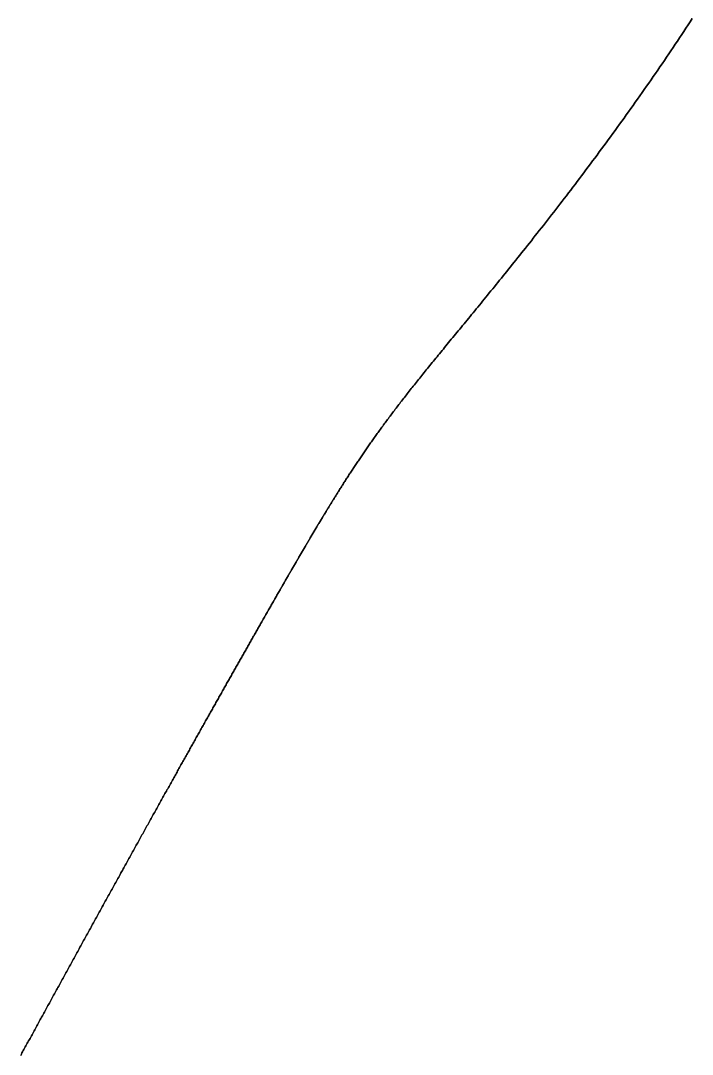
# Model space of a CAD drawing. Header units: inches. Extents: x 130170 to 284068, y 377793 to 804530.
# Drawn here: x 259143.22 to 259175.61, y 738465.07 to 738514.96 of the extents above; entities that cross this region are included whole.
import ezdxf

# ---------------------------------------------------------------- set-up
doc = ezdxf.new("R2010")
doc.units = ezdxf.units.IN
doc.header["$MEASUREMENT"] = 0
doc.layers.add('muni_il', color=7, linetype='Continuous')

msp = doc.modelspace()

# ---------------------------------------------------------------- linework, layer by layer
at = {"layer": 'muni_il'}
for points in [[(259143.224, 738465.022), (259143.256, 738465.08), (259143.287, 738465.138), (259143.319, 738465.196), (259143.351, 738465.254), (259143.383, 738465.312), (259143.415, 738465.371), (259143.447, 738465.429), (259143.479, 738465.488), (259143.511, 738465.547), (259143.544, 738465.606), (259143.576, 738465.665), (259143.608, 738465.724), (259143.641, 738465.783), (259143.673, 738465.842), (259143.706, 738465.902), (259143.739, 738465.961), (259143.771, 738466.021), (259143.804, 738466.081), (259143.837, 738466.141), (259143.87, 738466.201), (259143.903, 738466.261), (259143.936, 738466.321), (259143.969, 738466.382), (259144.002, 738466.442), (259144.035, 738466.503), (259144.068, 738466.564), (259144.102, 738466.624), (259144.135, 738466.685), (259144.168, 738466.746), (259144.202, 738466.807), (259144.235, 738466.869), (259144.269, 738466.93), (259144.303, 738466.992), (259144.336, 738467.053), (259144.37, 738467.115), (259144.404, 738467.177), (259144.438, 738467.238), (259144.472, 738467.3), (259144.505, 738467.362), (259144.54, 738467.425), (259144.574, 738467.487), (259144.608, 738467.549), (259144.642, 738467.612), (259144.676, 738467.674), (259144.71, 738467.737), (259144.745, 738467.799), (259144.779, 738467.862), (259144.814, 738467.925), (259144.848, 738467.988), (259144.883, 738468.051), (259144.917, 738468.114), (259144.952, 738468.178), (259144.987, 738468.241), (259145.021, 738468.304), (259145.056, 738468.368), (259145.091, 738468.431), (259145.126, 738468.495), (259145.16, 738468.559), (259145.196, 738468.622), (259145.231, 738468.686), (259145.265, 738468.75), (259145.301, 738468.814), (259145.336, 738468.878), (259145.371, 738468.942), (259145.406, 738469.007), (259145.441, 738469.071), (259145.476, 738469.135), (259145.512, 738469.2), (259145.547, 738469.264), (259145.582, 738469.329), (259145.618, 738469.393), (259145.653, 738469.458), (259145.689, 738469.522), (259145.724, 738469.587), (259145.76, 738469.652), (259145.795, 738469.717), (259145.831, 738469.782), (259145.867, 738469.846), (259145.902, 738469.911), (259145.938, 738469.976), (259145.974, 738470.041), (259146.009, 738470.107), (259146.045, 738470.172), (259146.081, 738470.237), (259146.117, 738470.302), (259146.152, 738470.367), (259146.188, 738470.432), (259146.224, 738470.498), (259146.26, 738470.563), (259146.296, 738470.628), (259146.332, 738470.694), (259146.368, 738470.759), (259146.404, 738470.825), (259146.44, 738470.89), (259146.476, 738470.955), (259146.511, 738471.021), (259146.547, 738471.086), (259146.583, 738471.152), (259146.619, 738471.217), (259146.655, 738471.283), (259146.691, 738471.348), (259146.728, 738471.414), (259146.764, 738471.479), (259146.799, 738471.545), (259146.836, 738471.61), (259146.872, 738471.676), (259146.908, 738471.741), (259146.944, 738471.807), (259146.98, 738471.872), (259147.016, 738471.938), (259147.052, 738472.003), (259147.088, 738472.069), (259147.124, 738472.134), (259147.16, 738472.199), (259147.196, 738472.265), (259147.232, 738472.33), (259147.268, 738472.395), (259147.304, 738472.461), (259147.34, 738472.526), (259147.376, 738472.591), (259147.412, 738472.657), (259147.448, 738472.722), (259147.484, 738472.787), (259147.52, 738472.852), (259147.556, 738472.917), (259147.591, 738472.982), (259147.627, 738473.047), (259147.663, 738473.112), (259147.699, 738473.177), (259147.735, 738473.242), (259147.77, 738473.307), (259147.806, 738473.372), (259147.842, 738473.436), (259147.878, 738473.501), (259147.913, 738473.566), (259147.949, 738473.63), (259147.985, 738473.695), (259148.02, 738473.759), (259148.056, 738473.824), (259148.092, 738473.888), (259148.127, 738473.952), (259148.163, 738474.017), (259148.198, 738474.081), (259148.234, 738474.145), (259148.269, 738474.209), (259148.304, 738474.273), (259148.34, 738474.337), (259148.375, 738474.401), (259148.41, 738474.464), (259148.445, 738474.528), (259148.481, 738474.592), (259148.516, 738474.655), (259148.551, 738474.719), (259148.586, 738474.782), (259148.621, 738474.845), (259148.656, 738474.908), (259148.691, 738474.971), (259148.726, 738475.035), (259148.761, 738475.098), (259148.796, 738475.16), (259148.83, 738475.223), (259148.865, 738475.286), (259148.9, 738475.349), (259148.934, 738475.411), (259148.969, 738475.474), (259149.004, 738475.536), (259149.038, 738475.598), (259149.073, 738475.66), (259149.107, 738475.722), (259149.141, 738475.784), (259149.176, 738475.846), (259149.21, 738475.908), (259149.244, 738475.97), (259149.278, 738476.031), (259149.312, 738476.093), (259149.347, 738476.154), (259149.381, 738476.215), (259149.415, 738476.277), (259149.448, 738476.338), (259149.482, 738476.399), (259149.516, 738476.46), (259149.55, 738476.52), (259149.584, 738476.581), (259149.617, 738476.642), (259149.651, 738476.702), (259149.685, 738476.763), (259149.718, 738476.823), (259149.752, 738476.883), (259149.785, 738476.943), (259149.818, 738477.003), (259149.852, 738477.063), (259149.885, 738477.123), (259149.918, 738477.182), (259149.951, 738477.242), (259149.984, 738477.301), (259150.017, 738477.361), (259150.05, 738477.42), (259150.083, 738477.479), (259150.116, 738477.538), (259150.149, 738477.597), (259150.181, 738477.656), (259150.214, 738477.714), (259150.247, 738477.773), (259150.279, 738477.831), (259150.312, 738477.89), (259150.344, 738477.948), (259150.377, 738478.006), (259150.409, 738478.064), (259150.441, 738478.122), (259150.474, 738478.18), (259150.506, 738478.238), (259150.538, 738478.296), (259150.57, 738478.353), (259150.602, 738478.411), (259150.634, 738478.468), (259150.666, 738478.525), (259150.698, 738478.582), (259150.73, 738478.639), (259150.762, 738478.696), (259150.793, 738478.753), (259150.825, 738478.81), (259150.857, 738478.866), (259150.888, 738478.923), (259150.92, 738478.979), (259150.951, 738479.036), (259150.983, 738479.092), (259151.014, 738479.148), (259151.045, 738479.204), (259151.077, 738479.26), (259151.108, 738479.316), (259151.139, 738479.371), (259151.17, 738479.427), (259151.201, 738479.483), (259151.232, 738479.538), (259151.263, 738479.593), (259151.294, 738479.649), (259151.325, 738479.704), (259151.356, 738479.759), (259151.386, 738479.814), (259151.417, 738479.869), (259151.448, 738479.924), (259151.478, 738479.978), (259151.509, 738480.033), (259151.54, 738480.087), (259151.57, 738480.142), (259151.601, 738480.196), (259151.631, 738480.25), (259151.661, 738480.305), (259151.692, 738480.359), (259151.722, 738480.413), (259151.752, 738480.466), (259151.782, 738480.52), (259151.812, 738480.574), (259151.842, 738480.628), (259151.872, 738480.681), (259151.902, 738480.735), (259151.932, 738480.788), (259151.962, 738480.841), (259151.992, 738480.895), (259152.022, 738480.948), (259152.052, 738481.001), (259152.082, 738481.054), (259152.111, 738481.107), (259152.141, 738481.16), (259152.171, 738481.212), (259152.2, 738481.265), (259152.23, 738481.318), (259152.259, 738481.37), (259152.289, 738481.423), (259152.318, 738481.475), (259152.348, 738481.527), (259152.377, 738481.58), (259152.406, 738481.632), (259152.436, 738481.684), (259152.465, 738481.736), (259152.494, 738481.788), (259152.523, 738481.84), (259152.552, 738481.891), (259152.581, 738481.943), (259152.61, 738481.995), (259152.639, 738482.046), (259152.668, 738482.098), (259152.697, 738482.149), (259152.726, 738482.2), (259152.755, 738482.252), (259152.784, 738482.303), (259152.813, 738482.354), (259152.842, 738482.405), (259152.87, 738482.456), (259152.899, 738482.507), (259152.928, 738482.558), (259152.956, 738482.609), (259152.985, 738482.659), (259153.014, 738482.71), (259153.042, 738482.76), (259153.071, 738482.811), (259153.099, 738482.861), (259153.127, 738482.912), (259153.156, 738482.962), (259153.184, 738483.012), (259153.213, 738483.062), (259153.241, 738483.113), (259153.269, 738483.163), (259153.297, 738483.213), (259153.325, 738483.262), (259153.354, 738483.312), (259153.382, 738483.362), (259153.41, 738483.412), (259153.438, 738483.461), (259153.466, 738483.511), (259153.494, 738483.56), (259153.522, 738483.61), (259153.55, 738483.659), (259153.577, 738483.708), (259153.605, 738483.757), (259153.633, 738483.806), (259153.661, 738483.855), (259153.689, 738483.904), (259153.716, 738483.953), (259153.744, 738484.002), (259153.772, 738484.051), (259153.799, 738484.1), (259153.827, 738484.148), (259153.854, 738484.197), (259153.882, 738484.245), (259153.909, 738484.294), (259153.937, 738484.342), (259153.964, 738484.39), (259153.991, 738484.438), (259154.019, 738484.487), (259154.046, 738484.535), (259154.073, 738484.583), (259154.1, 738484.63), (259154.127, 738484.678), (259154.154, 738484.726), (259154.181, 738484.774), (259154.208, 738484.821), (259154.235, 738484.869), (259154.262, 738484.916), (259154.289, 738484.963), (259154.316, 738485.011), (259154.343, 738485.058), (259154.37, 738485.105), (259154.396, 738485.152), (259154.423, 738485.199), (259154.45, 738485.246), (259154.476, 738485.293), (259154.503, 738485.339), (259154.53, 738485.386), (259154.556, 738485.433), (259154.582, 738485.479), (259154.609, 738485.525), (259154.635, 738485.572), (259154.662, 738485.618), (259154.688, 738485.664), (259154.714, 738485.71), (259154.74, 738485.756), (259154.767, 738485.802), (259154.793, 738485.848), (259154.819, 738485.894), (259154.845, 738485.94), (259154.871, 738485.985), (259154.897, 738486.031), (259154.923, 738486.076), (259154.949, 738486.121), (259154.974, 738486.167), (259155, 738486.212), (259155.026, 738486.257), (259155.052, 738486.302), (259155.077, 738486.347), (259155.103, 738486.392), (259155.129, 738486.437), (259155.154, 738486.481), (259155.18, 738486.526), (259155.205, 738486.57), (259155.23, 738486.615), (259155.256, 738486.659), (259155.281, 738486.703), (259155.306, 738486.748), (259155.332, 738486.792), (259155.357, 738486.836), (259155.382, 738486.88), (259155.407, 738486.924), (259155.432, 738486.967), (259155.457, 738487.011), (259155.482, 738487.055), (259155.507, 738487.098), (259155.532, 738487.142), (259155.557, 738487.185), (259155.582, 738487.228), (259155.607, 738487.272), (259155.631, 738487.315), (259155.656, 738487.358), (259155.681, 738487.401), (259155.705, 738487.444), (259155.73, 738487.487), (259155.755, 738487.53), (259155.779, 738487.572), (259155.804, 738487.615), (259155.828, 738487.657), (259155.853, 738487.7), (259155.877, 738487.742), (259155.901, 738487.785), (259155.926, 738487.827), (259155.95, 738487.869), (259155.974, 738487.911), (259155.999, 738487.954), (259156.023, 738487.996), (259156.047, 738488.037), (259156.071, 738488.079), (259156.095, 738488.121), (259156.119, 738488.163), (259156.143, 738488.205), (259156.168, 738488.246), (259156.192, 738488.288), (259156.216, 738488.33), (259156.24, 738488.371), (259156.263, 738488.412), (259156.287, 738488.454), (259156.311, 738488.495), (259156.335, 738488.536), (259156.359, 738488.578), (259156.383, 738488.619), (259156.407, 738488.66), (259156.431, 738488.701), (259156.454, 738488.742), (259156.478, 738488.783), (259156.502, 738488.824), (259156.526, 738488.865), (259156.549, 738488.906), (259156.573, 738488.947), (259156.597, 738488.988), (259156.621, 738489.028), (259156.644, 738489.069), (259156.668, 738489.11), (259156.692, 738489.15), (259156.716, 738489.191), (259156.739, 738489.232), (259156.763, 738489.272), (259156.787, 738489.313), (259156.81, 738489.353), (259156.834, 738489.394), (259156.858, 738489.435), (259156.881, 738489.475), (259156.905, 738489.516), (259156.929, 738489.556), (259156.953, 738489.597), (259156.976, 738489.637), (259157, 738489.678), (259157.024, 738489.718), (259157.048, 738489.758), (259157.071, 738489.799), (259157.095, 738489.839), (259157.119, 738489.88), (259157.143, 738489.92), (259157.167, 738489.961), (259157.19, 738490.001), (259157.214, 738490.042), (259157.238, 738490.082), (259157.262, 738490.123), (259157.286, 738490.163), (259157.31, 738490.204), (259157.334, 738490.244), (259157.358, 738490.285), (259157.382, 738490.326), (259157.407, 738490.366), (259157.431, 738490.407), (259157.455, 738490.447), (259157.479, 738490.488), (259157.503, 738490.529), (259157.528, 738490.57), (259157.552, 738490.61), (259157.576, 738490.651), (259157.601, 738490.692), (259157.625, 738490.733), (259157.65, 738490.774), (259157.674, 738490.815), (259157.699, 738490.856), (259157.724, 738490.897), (259157.748, 738490.938), (259157.773, 738490.979), (259157.798, 738491.02), (259157.823, 738491.061), (259157.848, 738491.103), (259157.873, 738491.144), (259157.898, 738491.186), (259157.923, 738491.227), (259157.948, 738491.268), (259157.974, 738491.31), (259157.999, 738491.352), (259158.024, 738491.393), (259158.05, 738491.435), (259158.075, 738491.477), (259158.101, 738491.519), (259158.127, 738491.561), (259158.152, 738491.603), (259158.178, 738491.645), (259158.204, 738491.687), (259158.23, 738491.729), (259158.256, 738491.771), (259158.282, 738491.814), (259158.309, 738491.856), (259158.335, 738491.899), (259158.361, 738491.941), (259158.388, 738491.984), (259158.414, 738492.027), (259158.441, 738492.07), (259158.468, 738492.113), (259158.495, 738492.156), (259158.522, 738492.199), (259158.549, 738492.242), (259158.576, 738492.285), (259158.603, 738492.328), (259158.631, 738492.372), (259158.658, 738492.415), (259158.686, 738492.459), (259158.713, 738492.503), (259158.741, 738492.547), (259158.769, 738492.59), (259158.797, 738492.634), (259158.825, 738492.678), (259158.854, 738492.723), (259158.882, 738492.767), (259158.91, 738492.811), (259158.939, 738492.856), (259158.968, 738492.9), (259158.997, 738492.945), (259159.026, 738492.99), (259159.055, 738493.035), (259159.084, 738493.08), (259159.113, 738493.125), (259159.143, 738493.17), (259159.172, 738493.215), (259159.202, 738493.261), (259159.232, 738493.306), (259159.262, 738493.352), (259159.292, 738493.398), (259159.323, 738493.444), (259159.353, 738493.489), (259159.384, 738493.536), (259159.414, 738493.582), (259159.445, 738493.628), (259159.476, 738493.675), (259159.508, 738493.721), (259159.539, 738493.768), (259159.57, 738493.815), (259159.602, 738493.862), (259159.634, 738493.909), (259159.666, 738493.956), (259159.698, 738494.004), (259159.731, 738494.051), (259159.763, 738494.099), (259159.796, 738494.147), (259159.829, 738494.195), (259159.862, 738494.242), (259159.895, 738494.291), (259159.929, 738494.339), (259159.962, 738494.388), (259159.996, 738494.436), (259160.03, 738494.485), (259160.065, 738494.534), (259160.099, 738494.583), (259160.134, 738494.633), (259160.168, 738494.682), (259160.203, 738494.732), (259160.239, 738494.781), (259160.274, 738494.831), (259160.31, 738494.881), (259160.346, 738494.932), (259160.382, 738494.982), (259160.419, 738495.033), (259160.455, 738495.084), (259160.492, 738495.135), (259160.529, 738495.186), (259160.566, 738495.238), (259160.604, 738495.289), (259160.642, 738495.341), (259160.68, 738495.393), (259160.718, 738495.445), (259160.757, 738495.498), (259160.796, 738495.551), (259160.835, 738495.604), (259160.874, 738495.657), (259160.914, 738495.71), (259160.954, 738495.764), (259160.994, 738495.818), (259161.035, 738495.872), (259161.076, 738495.926), (259161.117, 738495.981), (259161.158, 738496.036), (259161.2, 738496.091), (259161.242, 738496.147), (259161.285, 738496.202), (259161.327, 738496.258), (259161.371, 738496.315), (259161.414, 738496.371), (259161.458, 738496.428), (259161.502, 738496.486), (259161.546, 738496.543), (259161.591, 738496.601), (259161.636, 738496.659), (259161.681, 738496.718), (259161.727, 738496.777), (259161.774, 738496.836), (259161.82, 738496.895), (259161.867, 738496.955), (259161.915, 738497.016), (259161.962, 738497.076), (259162.01, 738497.137), (259162.059, 738497.199), (259162.108, 738497.261), (259162.157, 738497.323), (259162.207, 738497.386), (259162.257, 738497.449), (259162.308, 738497.512), (259162.359, 738497.576), (259162.411, 738497.641), (259162.463, 738497.706), (259162.515, 738497.771), (259162.568, 738497.837), (259162.621, 738497.903), (259162.675, 738497.97), (259162.729, 738498.037), (259162.784, 738498.105), (259162.839, 738498.173), (259162.895, 738498.242), (259162.951, 738498.311), (259163.008, 738498.381), (259163.065, 738498.452), (259163.123, 738498.523), (259163.181, 738498.594), (259163.24, 738498.666), (259163.299, 738498.739), (259163.359, 738498.812), (259163.42, 738498.886), (259163.481, 738498.96), (259163.542, 738499.036), (259163.604, 738499.111), (259163.667, 738499.188), (259163.73, 738499.265), (259163.793, 738499.342), (259163.857, 738499.42), (259163.922, 738499.499), (259163.988, 738499.579), (259164.054, 738499.659), (259164.12, 738499.74), (259164.187, 738499.822), (259164.255, 738499.904), (259164.323, 738499.988), (259164.392, 738500.072), (259164.462, 738500.156), (259164.532, 738500.242), (259164.603, 738500.328), (259164.674, 738500.414), (259164.746, 738500.502), (259164.819, 738500.591), (259164.892, 738500.68), (259164.966, 738500.77), (259165.04, 738500.86), (259165.115, 738500.952), (259165.191, 738501.044), (259165.267, 738501.138), (259165.344, 738501.232), (259165.422, 738501.327), (259165.5, 738501.422), (259165.579, 738501.519), (259165.658, 738501.616), (259165.739, 738501.714), (259165.819, 738501.814), (259165.901, 738501.913), (259165.983, 738502.014), (259166.065, 738502.116), (259166.149, 738502.219), (259166.233, 738502.322), (259166.317, 738502.426), (259166.402, 738502.532), (259166.488, 738502.638), (259166.574, 738502.745), (259166.661, 738502.853), (259166.749, 738502.962), (259166.837, 738503.071), (259166.926, 738503.182), (259167.016, 738503.294), (259167.106, 738503.406), (259167.196, 738503.519), (259167.288, 738503.634), (259167.38, 738503.749), (259167.472, 738503.865), (259167.565, 738503.982), (259167.659, 738504.1), (259167.753, 738504.219), (259167.848, 738504.339), (259167.943, 738504.459), (259168.039, 738504.581), (259168.135, 738504.703), (259168.232, 738504.827), (259168.33, 738504.951), (259168.428, 738505.076), (259168.526, 738505.202), (259168.625, 738505.329), (259168.725, 738505.457), (259168.825, 738505.585), (259168.925, 738505.715), (259169.026, 738505.845), (259169.127, 738505.976), (259169.229, 738506.108), (259169.331, 738506.241), (259169.434, 738506.375), (259169.537, 738506.509), (259169.64, 738506.645), (259169.744, 738506.781), (259169.848, 738506.918), (259169.953, 738507.056), (259170.058, 738507.194), (259170.163, 738507.333), (259170.269, 738507.473), (259170.375, 738507.614), (259170.481, 738507.756), (259170.588, 738507.898), (259170.694, 738508.041), (259170.801, 738508.184), (259170.909, 738508.328), (259171.016, 738508.473), (259171.124, 738508.619), (259171.231, 738508.765), (259171.34, 738508.912), (259171.448, 738509.059), (259171.556, 738509.207), (259171.665, 738509.355), (259171.773, 738509.504), (259171.882, 738509.654), (259171.991, 738509.804), (259172.099, 738509.955), (259172.208, 738510.105), (259172.317, 738510.257), (259172.426, 738510.409), (259172.535, 738510.561), (259172.644, 738510.714), (259172.753, 738510.867), (259172.862, 738511.02), (259172.97, 738511.174), (259173.079, 738511.328), (259173.187, 738511.482), (259173.296, 738511.637), (259173.404, 738511.792), (259173.512, 738511.947), (259173.62, 738512.102), (259173.727, 738512.257), (259173.835, 738512.413), (259173.942, 738512.568), (259174.049, 738512.724), (259174.156, 738512.88), (259174.262, 738513.036), (259174.368, 738513.192), (259174.474, 738513.348), (259174.579, 738513.504), (259174.684, 738513.66), (259174.789, 738513.815), (259174.893, 738513.971), (259174.997, 738514.126), (259175.1, 738514.282), (259175.203, 738514.437), (259175.305, 738514.592), (259175.407, 738514.747), (259175.509, 738514.901), (259175.61, 738515.056)], [(259175.61, 738515.056), (259175.509, 738514.901), (259175.407, 738514.747), (259175.305, 738514.592), (259175.203, 738514.437), (259175.1, 738514.282), (259174.997, 738514.126), (259174.893, 738513.971), (259174.789, 738513.815), (259174.684, 738513.66), (259174.579, 738513.504), (259174.474, 738513.348), (259174.368, 738513.192), (259174.262, 738513.036), (259174.156, 738512.88), (259174.049, 738512.724), (259173.942, 738512.568), (259173.835, 738512.413), (259173.727, 738512.257), (259173.62, 738512.102), (259173.512, 738511.947), (259173.404, 738511.792), (259173.296, 738511.637), (259173.187, 738511.482), (259173.079, 738511.328), (259172.97, 738511.174), (259172.862, 738511.02), (259172.753, 738510.867), (259172.644, 738510.714), (259172.535, 738510.561), (259172.426, 738510.409), (259172.317, 738510.257), (259172.208, 738510.105), (259172.099, 738509.955), (259171.991, 738509.804), (259171.882, 738509.654), (259171.773, 738509.504), (259171.665, 738509.355), (259171.556, 738509.207), (259171.448, 738509.059), (259171.34, 738508.912), (259171.231, 738508.765), (259171.124, 738508.619), (259171.016, 738508.473), (259170.909, 738508.328), (259170.801, 738508.184), (259170.694, 738508.041), (259170.588, 738507.898), (259170.481, 738507.756), (259170.375, 738507.614), (259170.269, 738507.473), (259170.163, 738507.333), (259170.058, 738507.194), (259169.953, 738507.056), (259169.848, 738506.918), (259169.744, 738506.781), (259169.64, 738506.645), (259169.537, 738506.509), (259169.434, 738506.375), (259169.331, 738506.241), (259169.229, 738506.108), (259169.127, 738505.976), (259169.026, 738505.845), (259168.925, 738505.715), (259168.825, 738505.585), (259168.725, 738505.457), (259168.625, 738505.329), (259168.526, 738505.202), (259168.428, 738505.076), (259168.33, 738504.951), (259168.232, 738504.827), (259168.135, 738504.703), (259168.039, 738504.581), (259167.943, 738504.459), (259167.848, 738504.339), (259167.753, 738504.219), (259167.659, 738504.1), (259167.565, 738503.982), (259167.472, 738503.865), (259167.38, 738503.749), (259167.288, 738503.634), (259167.196, 738503.519), (259167.106, 738503.406), (259167.016, 738503.294), (259166.926, 738503.182), (259166.837, 738503.071), (259166.749, 738502.962), (259166.661, 738502.853), (259166.574, 738502.745), (259166.488, 738502.638), (259166.402, 738502.532), (259166.317, 738502.426), (259166.233, 738502.322), (259166.149, 738502.219), (259166.065, 738502.116), (259165.983, 738502.014), (259165.901, 738501.913), (259165.819, 738501.814), (259165.739, 738501.714), (259165.658, 738501.616), (259165.579, 738501.519), (259165.5, 738501.422), (259165.422, 738501.327), (259165.344, 738501.232), (259165.267, 738501.138), (259165.191, 738501.044), (259165.115, 738500.952), (259165.04, 738500.86), (259164.966, 738500.77), (259164.892, 738500.68), (259164.819, 738500.591), (259164.746, 738500.502), (259164.674, 738500.414), (259164.603, 738500.328), (259164.532, 738500.242), (259164.462, 738500.156), (259164.392, 738500.072), (259164.323, 738499.988), (259164.255, 738499.904), (259164.187, 738499.822), (259164.12, 738499.74), (259164.054, 738499.659), (259163.988, 738499.579), (259163.922, 738499.499), (259163.857, 738499.42), (259163.793, 738499.342), (259163.73, 738499.265), (259163.667, 738499.188), (259163.604, 738499.111), (259163.542, 738499.036), (259163.481, 738498.96), (259163.42, 738498.886), (259163.359, 738498.812), (259163.299, 738498.739), (259163.24, 738498.666), (259163.181, 738498.594), (259163.123, 738498.523), (259163.065, 738498.452), (259163.008, 738498.381), (259162.951, 738498.311), (259162.895, 738498.242), (259162.839, 738498.173), (259162.784, 738498.105), (259162.729, 738498.037), (259162.675, 738497.97), (259162.621, 738497.903), (259162.568, 738497.837), (259162.515, 738497.771), (259162.463, 738497.706), (259162.411, 738497.641), (259162.359, 738497.576), (259162.308, 738497.512), (259162.257, 738497.449), (259162.207, 738497.386), (259162.157, 738497.323), (259162.108, 738497.261), (259162.059, 738497.199), (259162.01, 738497.137), (259161.962, 738497.076), (259161.915, 738497.016), (259161.867, 738496.955), (259161.82, 738496.895), (259161.774, 738496.836), (259161.727, 738496.777), (259161.681, 738496.718), (259161.636, 738496.659), (259161.591, 738496.601), (259161.546, 738496.543), (259161.502, 738496.486), (259161.458, 738496.428), (259161.414, 738496.371), (259161.371, 738496.315), (259161.327, 738496.258), (259161.285, 738496.202), (259161.242, 738496.147), (259161.2, 738496.091), (259161.158, 738496.036), (259161.117, 738495.981), (259161.076, 738495.926), (259161.035, 738495.872), (259160.994, 738495.818), (259160.954, 738495.764), (259160.914, 738495.71), (259160.874, 738495.657), (259160.835, 738495.604), (259160.796, 738495.551), (259160.757, 738495.498), (259160.718, 738495.445), (259160.68, 738495.393), (259160.642, 738495.341), (259160.604, 738495.289), (259160.566, 738495.238), (259160.529, 738495.186), (259160.492, 738495.135), (259160.455, 738495.084), (259160.419, 738495.033), (259160.382, 738494.982), (259160.346, 738494.932), (259160.31, 738494.881), (259160.274, 738494.831), (259160.239, 738494.781), (259160.203, 738494.732), (259160.168, 738494.682), (259160.134, 738494.633), (259160.099, 738494.583), (259160.065, 738494.534), (259160.03, 738494.485), (259159.996, 738494.436), (259159.962, 738494.388), (259159.929, 738494.339), (259159.895, 738494.291), (259159.862, 738494.242), (259159.829, 738494.195), (259159.796, 738494.147), (259159.763, 738494.099), (259159.731, 738494.051), (259159.698, 738494.004), (259159.666, 738493.956), (259159.634, 738493.909), (259159.602, 738493.862), (259159.57, 738493.815), (259159.539, 738493.768), (259159.508, 738493.721), (259159.476, 738493.675), (259159.445, 738493.628), (259159.414, 738493.582), (259159.384, 738493.536), (259159.353, 738493.489), (259159.323, 738493.444), (259159.292, 738493.398), (259159.262, 738493.352), (259159.232, 738493.306), (259159.202, 738493.261), (259159.172, 738493.215), (259159.143, 738493.17), (259159.113, 738493.125), (259159.084, 738493.08), (259159.055, 738493.035), (259159.026, 738492.99), (259158.997, 738492.945), (259158.968, 738492.9), (259158.939, 738492.856), (259158.91, 738492.811), (259158.882, 738492.767), (259158.854, 738492.723), (259158.825, 738492.678), (259158.797, 738492.634), (259158.769, 738492.59), (259158.741, 738492.547), (259158.713, 738492.503), (259158.686, 738492.459), (259158.658, 738492.415), (259158.631, 738492.372), (259158.603, 738492.328), (259158.576, 738492.285), (259158.549, 738492.242), (259158.522, 738492.199), (259158.495, 738492.156), (259158.468, 738492.113), (259158.441, 738492.07), (259158.414, 738492.027), (259158.388, 738491.984), (259158.361, 738491.941), (259158.335, 738491.899), (259158.309, 738491.856), (259158.282, 738491.814), (259158.256, 738491.771), (259158.23, 738491.729), (259158.204, 738491.687), (259158.178, 738491.645), (259158.152, 738491.603), (259158.127, 738491.561), (259158.101, 738491.519), (259158.075, 738491.477), (259158.05, 738491.435), (259158.024, 738491.393), (259157.999, 738491.352), (259157.974, 738491.31), (259157.948, 738491.268), (259157.923, 738491.227), (259157.898, 738491.186), (259157.873, 738491.144), (259157.848, 738491.103), (259157.823, 738491.061), (259157.798, 738491.02), (259157.773, 738490.979), (259157.748, 738490.938), (259157.724, 738490.897), (259157.699, 738490.856), (259157.674, 738490.815), (259157.65, 738490.774), (259157.625, 738490.733), (259157.601, 738490.692), (259157.576, 738490.651), (259157.552, 738490.61), (259157.528, 738490.57), (259157.503, 738490.529), (259157.479, 738490.488), (259157.455, 738490.447), (259157.431, 738490.407), (259157.407, 738490.366), (259157.382, 738490.326), (259157.358, 738490.285), (259157.334, 738490.244), (259157.31, 738490.204), (259157.286, 738490.163), (259157.262, 738490.123), (259157.238, 738490.082), (259157.214, 738490.042), (259157.19, 738490.001), (259157.167, 738489.961), (259157.143, 738489.92), (259157.119, 738489.88), (259157.095, 738489.839), (259157.071, 738489.799), (259157.048, 738489.758), (259157.024, 738489.718), (259157, 738489.678), (259156.976, 738489.637), (259156.953, 738489.597), (259156.929, 738489.556), (259156.905, 738489.516), (259156.881, 738489.475), (259156.858, 738489.435), (259156.834, 738489.394), (259156.81, 738489.353), (259156.787, 738489.313), (259156.763, 738489.272), (259156.739, 738489.232), (259156.716, 738489.191), (259156.692, 738489.15), (259156.668, 738489.11), (259156.644, 738489.069), (259156.621, 738489.028), (259156.597, 738488.988), (259156.573, 738488.947), (259156.549, 738488.906), (259156.526, 738488.865), (259156.502, 738488.824), (259156.478, 738488.783), (259156.454, 738488.742), (259156.431, 738488.701), (259156.407, 738488.66), (259156.383, 738488.619), (259156.359, 738488.578), (259156.335, 738488.536), (259156.311, 738488.495), (259156.287, 738488.454), (259156.263, 738488.412), (259156.24, 738488.371), (259156.216, 738488.33), (259156.192, 738488.288), (259156.168, 738488.246), (259156.143, 738488.205), (259156.119, 738488.163), (259156.095, 738488.121), (259156.071, 738488.079), (259156.047, 738488.037), (259156.023, 738487.996), (259155.999, 738487.954), (259155.974, 738487.911), (259155.95, 738487.869), (259155.926, 738487.827), (259155.901, 738487.785), (259155.877, 738487.742), (259155.853, 738487.7), (259155.828, 738487.657), (259155.804, 738487.615), (259155.779, 738487.572), (259155.755, 738487.53), (259155.73, 738487.487), (259155.705, 738487.444), (259155.681, 738487.401), (259155.656, 738487.358), (259155.631, 738487.315), (259155.607, 738487.272), (259155.582, 738487.228), (259155.557, 738487.185), (259155.532, 738487.142), (259155.507, 738487.098), (259155.482, 738487.055), (259155.457, 738487.011), (259155.432, 738486.967), (259155.407, 738486.924), (259155.382, 738486.88), (259155.357, 738486.836), (259155.332, 738486.792), (259155.306, 738486.748), (259155.281, 738486.703), (259155.256, 738486.659), (259155.23, 738486.615), (259155.205, 738486.57), (259155.18, 738486.526), (259155.154, 738486.481), (259155.129, 738486.437), (259155.103, 738486.392), (259155.077, 738486.347), (259155.052, 738486.302), (259155.026, 738486.257), (259155, 738486.212), (259154.974, 738486.167), (259154.949, 738486.121), (259154.923, 738486.076), (259154.897, 738486.031), (259154.871, 738485.985), (259154.845, 738485.94), (259154.819, 738485.894), (259154.793, 738485.848), (259154.767, 738485.802), (259154.74, 738485.756), (259154.714, 738485.71), (259154.688, 738485.664), (259154.662, 738485.618), (259154.635, 738485.572), (259154.609, 738485.525), (259154.582, 738485.479), (259154.556, 738485.433), (259154.53, 738485.386), (259154.503, 738485.339), (259154.476, 738485.293), (259154.45, 738485.246), (259154.423, 738485.199), (259154.396, 738485.152), (259154.37, 738485.105), (259154.343, 738485.058), (259154.316, 738485.011), (259154.289, 738484.963), (259154.262, 738484.916), (259154.235, 738484.869), (259154.208, 738484.821), (259154.181, 738484.774), (259154.154, 738484.726), (259154.127, 738484.678), (259154.1, 738484.63), (259154.073, 738484.583), (259154.046, 738484.535), (259154.019, 738484.487), (259153.991, 738484.438), (259153.964, 738484.39), (259153.937, 738484.342), (259153.909, 738484.294), (259153.882, 738484.245), (259153.854, 738484.197), (259153.827, 738484.148), (259153.799, 738484.1), (259153.772, 738484.051), (259153.744, 738484.002), (259153.716, 738483.953), (259153.689, 738483.904), (259153.661, 738483.855), (259153.633, 738483.806), (259153.605, 738483.757), (259153.577, 738483.708), (259153.55, 738483.659), (259153.522, 738483.61), (259153.494, 738483.56), (259153.466, 738483.511), (259153.438, 738483.461), (259153.41, 738483.412), (259153.382, 738483.362), (259153.354, 738483.312), (259153.325, 738483.262), (259153.297, 738483.213), (259153.269, 738483.163), (259153.241, 738483.113), (259153.213, 738483.062), (259153.184, 738483.012), (259153.156, 738482.962), (259153.127, 738482.912), (259153.099, 738482.861), (259153.071, 738482.811), (259153.042, 738482.76), (259153.014, 738482.71), (259152.985, 738482.659), (259152.956, 738482.609), (259152.928, 738482.558), (259152.899, 738482.507), (259152.87, 738482.456), (259152.842, 738482.405), (259152.813, 738482.354), (259152.784, 738482.303), (259152.755, 738482.252), (259152.726, 738482.2), (259152.697, 738482.149), (259152.668, 738482.098), (259152.639, 738482.046), (259152.61, 738481.995), (259152.581, 738481.943), (259152.552, 738481.891), (259152.523, 738481.84), (259152.494, 738481.788), (259152.465, 738481.736), (259152.436, 738481.684), (259152.406, 738481.632), (259152.377, 738481.58), (259152.348, 738481.527), (259152.318, 738481.475), (259152.289, 738481.423), (259152.259, 738481.37), (259152.23, 738481.318), (259152.2, 738481.265), (259152.171, 738481.212), (259152.141, 738481.16), (259152.111, 738481.107), (259152.082, 738481.054), (259152.052, 738481.001), (259152.022, 738480.948), (259151.992, 738480.895), (259151.962, 738480.841), (259151.932, 738480.788), (259151.902, 738480.735), (259151.872, 738480.681), (259151.842, 738480.628), (259151.812, 738480.574), (259151.782, 738480.52), (259151.752, 738480.466), (259151.722, 738480.413), (259151.692, 738480.359), (259151.661, 738480.305), (259151.631, 738480.25), (259151.601, 738480.196), (259151.57, 738480.142), (259151.54, 738480.087), (259151.509, 738480.033), (259151.478, 738479.978), (259151.448, 738479.924), (259151.417, 738479.869), (259151.386, 738479.814), (259151.356, 738479.759), (259151.325, 738479.704), (259151.294, 738479.649), (259151.263, 738479.593), (259151.232, 738479.538), (259151.201, 738479.483), (259151.17, 738479.427), (259151.139, 738479.371), (259151.108, 738479.316), (259151.077, 738479.26), (259151.045, 738479.204), (259151.014, 738479.148), (259150.983, 738479.092), (259150.951, 738479.036), (259150.92, 738478.979), (259150.888, 738478.923), (259150.857, 738478.866), (259150.825, 738478.81), (259150.793, 738478.753), (259150.762, 738478.696), (259150.73, 738478.639), (259150.698, 738478.582), (259150.666, 738478.525), (259150.634, 738478.468), (259150.602, 738478.411), (259150.57, 738478.353), (259150.538, 738478.296), (259150.506, 738478.238), (259150.474, 738478.18), (259150.441, 738478.122), (259150.409, 738478.064), (259150.377, 738478.006), (259150.344, 738477.948), (259150.312, 738477.89), (259150.279, 738477.831), (259150.247, 738477.773), (259150.214, 738477.714), (259150.181, 738477.656), (259150.149, 738477.597), (259150.116, 738477.538), (259150.083, 738477.479), (259150.05, 738477.42), (259150.017, 738477.361), (259149.984, 738477.301), (259149.951, 738477.242), (259149.918, 738477.182), (259149.885, 738477.123), (259149.852, 738477.063), (259149.818, 738477.003), (259149.785, 738476.943), (259149.752, 738476.883), (259149.718, 738476.823), (259149.685, 738476.763), (259149.651, 738476.702), (259149.617, 738476.642), (259149.584, 738476.581), (259149.55, 738476.52), (259149.516, 738476.46), (259149.482, 738476.399), (259149.448, 738476.338), (259149.415, 738476.277), (259149.381, 738476.215), (259149.347, 738476.154), (259149.312, 738476.093), (259149.278, 738476.031), (259149.244, 738475.97), (259149.21, 738475.908), (259149.176, 738475.846), (259149.141, 738475.784), (259149.107, 738475.722), (259149.073, 738475.66), (259149.038, 738475.598), (259149.004, 738475.536), (259148.969, 738475.474), (259148.934, 738475.411), (259148.9, 738475.349), (259148.865, 738475.286), (259148.83, 738475.223), (259148.796, 738475.16), (259148.761, 738475.098), (259148.726, 738475.035), (259148.691, 738474.971), (259148.656, 738474.908), (259148.621, 738474.845), (259148.586, 738474.782), (259148.551, 738474.719), (259148.516, 738474.655), (259148.481, 738474.592), (259148.445, 738474.528), (259148.41, 738474.464), (259148.375, 738474.401), (259148.34, 738474.337), (259148.304, 738474.273), (259148.269, 738474.209), (259148.234, 738474.145), (259148.198, 738474.081), (259148.163, 738474.017), (259148.127, 738473.952), (259148.092, 738473.888), (259148.056, 738473.824), (259148.02, 738473.759), (259147.985, 738473.695), (259147.949, 738473.63), (259147.913, 738473.566), (259147.878, 738473.501), (259147.842, 738473.436), (259147.806, 738473.372), (259147.77, 738473.307), (259147.735, 738473.242), (259147.699, 738473.177), (259147.663, 738473.112), (259147.627, 738473.047), (259147.591, 738472.982), (259147.556, 738472.917), (259147.52, 738472.852), (259147.484, 738472.787), (259147.448, 738472.722), (259147.412, 738472.657), (259147.376, 738472.591), (259147.34, 738472.526), (259147.304, 738472.461), (259147.268, 738472.395), (259147.232, 738472.33), (259147.196, 738472.265), (259147.16, 738472.199), (259147.124, 738472.134), (259147.088, 738472.069), (259147.052, 738472.003), (259147.016, 738471.938), (259146.98, 738471.872), (259146.944, 738471.807), (259146.908, 738471.741), (259146.872, 738471.676), (259146.836, 738471.61), (259146.799, 738471.545), (259146.764, 738471.479), (259146.728, 738471.414), (259146.691, 738471.348), (259146.655, 738471.283), (259146.619, 738471.217), (259146.583, 738471.152), (259146.547, 738471.086), (259146.511, 738471.021), (259146.476, 738470.955), (259146.44, 738470.89), (259146.404, 738470.825), (259146.368, 738470.759), (259146.332, 738470.694), (259146.296, 738470.628), (259146.26, 738470.563), (259146.224, 738470.498), (259146.188, 738470.432), (259146.152, 738470.367), (259146.117, 738470.302), (259146.081, 738470.237), (259146.045, 738470.172), (259146.009, 738470.107), (259145.974, 738470.041), (259145.938, 738469.976), (259145.902, 738469.911), (259145.867, 738469.846), (259145.831, 738469.782), (259145.795, 738469.717), (259145.76, 738469.652), (259145.724, 738469.587), (259145.689, 738469.522), (259145.653, 738469.458), (259145.618, 738469.393), (259145.582, 738469.329), (259145.547, 738469.264), (259145.512, 738469.2), (259145.476, 738469.135), (259145.441, 738469.071), (259145.406, 738469.007), (259145.371, 738468.942), (259145.336, 738468.878), (259145.301, 738468.814), (259145.265, 738468.75), (259145.231, 738468.686), (259145.196, 738468.622), (259145.16, 738468.559), (259145.126, 738468.495), (259145.091, 738468.431), (259145.056, 738468.368), (259145.021, 738468.304), (259144.987, 738468.241), (259144.952, 738468.178), (259144.917, 738468.114), (259144.883, 738468.051), (259144.848, 738467.988), (259144.814, 738467.925), (259144.779, 738467.862), (259144.745, 738467.799), (259144.71, 738467.737), (259144.676, 738467.674), (259144.642, 738467.612), (259144.608, 738467.549), (259144.574, 738467.487), (259144.54, 738467.425), (259144.505, 738467.362), (259144.472, 738467.3), (259144.438, 738467.238), (259144.404, 738467.177), (259144.37, 738467.115), (259144.336, 738467.053), (259144.303, 738466.992), (259144.269, 738466.93), (259144.235, 738466.869), (259144.202, 738466.807), (259144.168, 738466.746), (259144.135, 738466.685), (259144.102, 738466.624), (259144.068, 738466.564), (259144.035, 738466.503), (259144.002, 738466.442), (259143.969, 738466.382), (259143.936, 738466.321), (259143.903, 738466.261), (259143.87, 738466.201), (259143.837, 738466.141), (259143.804, 738466.081), (259143.771, 738466.021), (259143.739, 738465.961), (259143.706, 738465.902), (259143.673, 738465.842), (259143.641, 738465.783), (259143.608, 738465.724), (259143.576, 738465.665), (259143.544, 738465.606), (259143.511, 738465.547), (259143.479, 738465.488), (259143.447, 738465.429), (259143.415, 738465.371), (259143.383, 738465.312), (259143.351, 738465.254), (259143.319, 738465.196), (259143.287, 738465.138), (259143.256, 738465.08), (259143.224, 738465.022)]]:
    msp.add_lwpolyline(points, dxfattribs=at)

doc.saveas('drawing.dxf')
